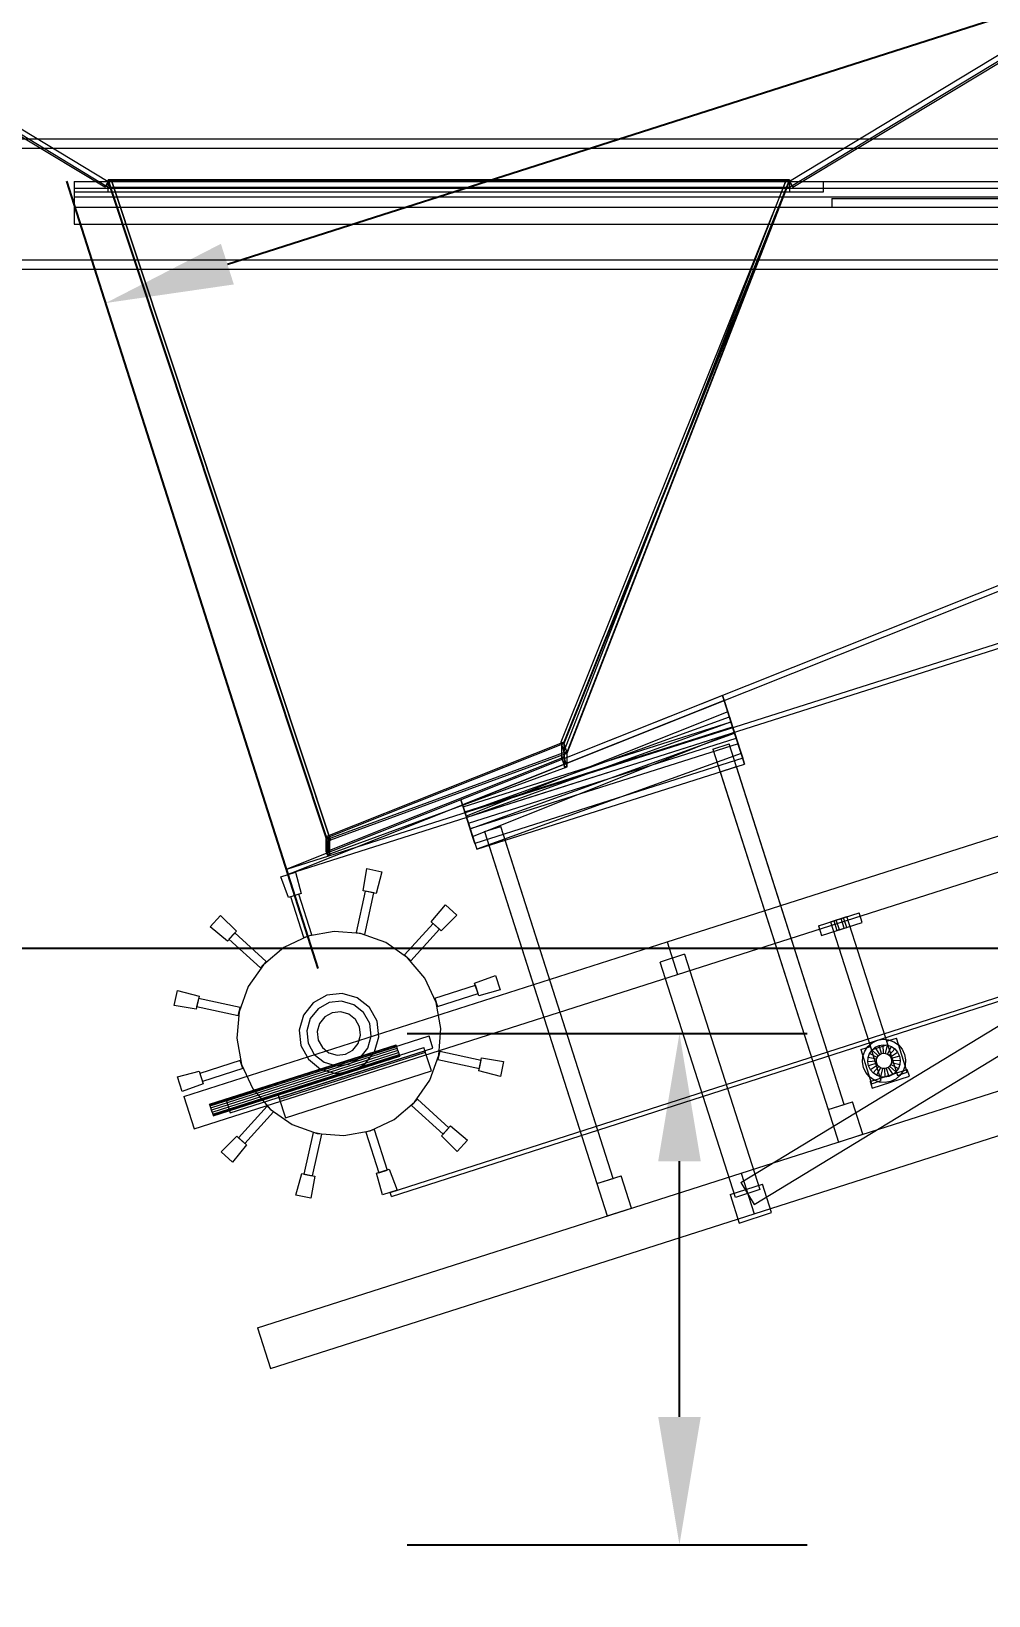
# Model space of a CAD drawing. Header units: millimetres. Extents: x -1970 to 34302, y -65268 to 6837.
# Drawn here: x 1584 to 2708, y -60 to 1776 of the extents above; entities that cross this region are included whole.
import ezdxf

# ---------------------------------------------------------------- set-up
doc = ezdxf.new("R2010")
doc.units = ezdxf.units.MM
for name, color, linetype, lineweight in [('COTAS_O', 1, 'Continuous', 0), ('COTAS_P', 1, 'Continuous', 0), ('lateral_C01', 7, 'Continuous', 0), ('lateral_tolva', 7, 'Continuous', 0), ('lateral_tolva-C01', 7, 'Continuous', 0)]:
    doc.layers.add(name, color=color, linetype=linetype, lineweight=lineweight)
doc.dimstyles.new('R19_100', dxfattribs={"dimtxt": 250, "dimasz": 150, "dimexe": 150, "dimexo": 80, "dimgap": 100, "dimtad": 1, "dimtih": 1, "dimtoh": 1, "dimdsep": 46, "dimcen": 0.09, "dimadec": 0, "dimazin": 0, "dimtfac": 1, "dimtdec": 4, "dimtofl": 0, "dimtmove": 0, "dimatfit": 3, "dimfxl": 1, "dimtolj": 1, "dimtzin": 0, "dimarcsym": 0})

# ---------------------------------------------------------------- blocks, each defined once
blk = doc.blocks.new('*D0')
at = {"layer": 'COTAS_P', "color": 0, "lineweight": -2, "transparency": 16777216}
for p, q in [((10965.3, 3566.3), (10670, 4490.2)), ((1814.1, 1503), (10572.8, 4301.7)), ((1920.8, 676.2), (1625.5, 1600.2))]:
    blk.add_line(p, q, dxfattribs=at)
at = {"layer": 'COTAS_P', "color": 0, "transparency": 16777216}
for points in [[(10565.2, 4325.5), (10580.4, 4277.9), (10715.7, 4347.4)], [(1806.5, 1526.8), (1821.7, 1479.1), (1671.2, 1457.3)]]:
    blk.add_solid(points, dxfattribs=at)
at = {"layer": 'Defpoints', "color": 0, "transparency": 16777216}
for p in [(10715.7, 4347.4), (10989.6, 3490.1), (1945.1, 600)]:
    blk.add_point(p, dxfattribs=at)
blk = doc.blocks.new('*D1')
at = {"layer": 'COTAS_P', "color": 0, "lineweight": -2, "transparency": 16777216}
for p, q in [((2025.1, 600), (2495.1, 600)), ((2345.1, 150), (2345.1, 450)), ((2025.1, 0), (2495.1, 0))]:
    blk.add_line(p, q, dxfattribs=at)
at = {"layer": 'COTAS_P', "color": 0, "transparency": 16777216}
for points in [[(2320.1, 450), (2370.1, 450), (2345.1, 600)], [(2320.1, 150), (2370.1, 150), (2345.1, 0)]]:
    blk.add_solid(points, dxfattribs=at)
at = {"layer": 'Defpoints', "color": 0, "transparency": 16777216}
for p in [(1945.1, 600), (2345.1, 600), (1945.1, 0)]:
    blk.add_point(p, dxfattribs=at)
blk = doc.blocks.new('*D12')
at = {"layer": 'COTAS_O', "color": 0, "lineweight": -2, "transparency": 16777216}
for p, q in [((349.2, 1520), (349.2, 550)), ((3799.2, 1520), (3799.2, 550)), ((499.2, 700), (3649.2, 700))]:
    blk.add_line(p, q, dxfattribs=at)
at = {"layer": 'COTAS_O', "color": 0, "transparency": 16777216}
for points in [[(499.2, 725), (499.2, 675), (349.2, 700)], [(3649.2, 725), (3649.2, 675), (3799.2, 700)]]:
    blk.add_solid(points, dxfattribs=at)
at = {"layer": 'Defpoints', "color": 0, "transparency": 16777216}
for p in [(349.2, 1600), (3799.2, 1600), (3799.2, 700)]:
    blk.add_point(p, dxfattribs=at)
blk = doc.blocks.new('*D22')
at = {"layer": 'COTAS_P', "color": 0, "lineweight": -2, "transparency": 16777216}
for p, q in [((112.7, -80), (112.7, -2650)), ((34302.1, -80), (34302.1, -2650)), ((262.7, -2500), (34152.1, -2500))]:
    blk.add_line(p, q, dxfattribs=at)
at = {"layer": 'COTAS_P', "color": 0, "transparency": 16777216}
for points in [[(262.7, -2475), (262.7, -2525), (112.7, -2500)], [(34152.1, -2475), (34152.1, -2525), (34302.1, -2500)]]:
    blk.add_solid(points, dxfattribs=at)
at = {"layer": 'Defpoints', "color": 0, "transparency": 16777216}
for p in [(112.7, 0), (34302.1, 0), (34302.1, -2500)]:
    blk.add_point(p, dxfattribs=at)

msp = doc.modelspace()

# ---------------------------------------------------------------- linework, layer by layer
at = {"layer": 'lateral_C01'}
for p, q in [((2005.168, 413.212), (11044.69, 3318.69)), ((2006.698, 408.451), (11046.22, 3313.93)), ((2777.706, 1148.85), (1883.915, 792.711)), ((1885.731, 786.992), (2779.522, 1143.131)), ((1883.915, 792.711), (2798.544, 1083.251)), ((2800.36, 1077.532), (1885.731, 786.992)), ((2330.717, 707.462), (3473.779, 1072.714)), ((2417.28, 424.987), (3472.073, 1066.479)), ((2342.892, 669.36), (3485.954, 1034.612)), ((2432.868, 399.355), (3487.661, 1040.847)), ((2395.777, 996.667), (2088.467, 874.216)), ((2405.644, 965.789), (2395.777, 996.667)), ((2395.777, 996.667), (2397.603, 990.952)), ((2397.603, 990.952), (2090.293, 868.501)), ((2401.865, 977.616), (2094.554, 855.165)), ((2407.47, 960.074), (2397.603, 990.952)), ((2397.603, 990.952), (2401.865, 977.616)), ((2411.731, 946.738), (2401.865, 977.616)), ((2401.865, 977.616), (2409.474, 953.802)), ((2091.13, 865.881), (2405.644, 965.789)), ((2092.956, 860.166), (2407.47, 960.074)), ((2093.261, 859.212), (2403.783, 971.611)), ((2407.775, 959.12), (2093.261, 859.212)), ((2095.088, 853.496), (2405.61, 965.896)), ((2403.783, 971.611), (2407.775, 959.12)), ((2405.61, 965.896), (2403.783, 971.611)), ((2405.61, 965.896), (2409.601, 953.404)), ((2409.871, 952.56), (2405.61, 965.896)), ((2407.47, 960.074), (2405.644, 965.789)), ((2411.731, 946.738), (2407.47, 960.074)), ((2407.775, 959.12), (2409.601, 953.404)), ((2409.601, 953.404), (2095.088, 853.496)), ((2097.218, 846.83), (2411.731, 946.738)), ((2099.349, 840.161), (2409.871, 952.56)), ((2413.862, 940.068), (2099.349, 840.161)), ((2102.164, 831.352), (2409.474, 953.802)), ((2384.355, 933.852), (2403.406, 939.939)), ((2538.647, 516.7), (2403.406, 939.939)), ((2409.474, 953.802), (2419.341, 922.925)), ((2409.601, 953.404), (2413.862, 940.068)), ((2409.871, 952.56), (2413.862, 940.068)), ((2417.48, 928.746), (2409.871, 952.56)), ((2419.341, 922.925), (2411.731, 946.738)), ((2413.862, 940.068), (2421.472, 916.255)), ((2419.341, 922.925), (2104.827, 823.017)), ((2417.48, 928.746), (2106.958, 816.347)), ((2384.355, 933.852), (2519.596, 510.612)), ((2421.472, 916.255), (2417.48, 928.746)), ((2106.958, 816.347), (2421.472, 916.255)), ((2392.88, 907.172), (2411.931, 913.26)), ((2392.88, 907.172), (2519.596, 510.612)), ((2538.647, 516.7), (2411.931, 913.26)), ((2088.467, 874.216), (2091.13, 865.881)), ((2090.293, 868.501), (2088.467, 874.216)), ((2090.293, 868.501), (2092.956, 860.166)), ((2094.554, 855.165), (2090.293, 868.501)), ((2091.13, 865.881), (2092.956, 860.166)), ((2092.956, 860.166), (2097.218, 846.83)), ((2093.261, 859.212), (2095.088, 853.496)), ((2094.554, 855.165), (2097.218, 846.83)), ((2102.164, 831.352), (2094.554, 855.165)), ((2095.088, 853.496), (2099.349, 840.161)), ((2097.218, 846.83), (2104.827, 823.017)), ((2099.349, 840.161), (2106.958, 816.347)), ((2104.827, 823.017), (2102.164, 831.352)), ((2116.132, 836.917), (2135.183, 843.005)), ((2116.132, 836.917), (2248.118, 423.865)), ((2121.254, 820.888), (2140.305, 826.976)), ((2267.169, 429.953), (2135.183, 843.005)), ((2267.169, 429.953), (2140.305, 826.976)), ((2121.254, 820.888), (2248.118, 423.865)), ((1885.731, 786.992), (1883.915, 792.711)), ((1973.631, 767.594), (1978.023, 793.423)), ((1978.023, 793.423), (1995.605, 789.596)), ((1995.605, 789.596), (1988.865, 764.278)), ((2417.465, 435.985), (3560.527, 801.237)), ((1876.905, 783.956), (1894.045, 789.432)), ((1886.016, 759.391), (1876.905, 783.956)), ((1894.045, 789.432), (1900.867, 764.136)), ((1900.867, 764.136), (1886.016, 759.391)), ((1898.15, 763.456), (1888.624, 760.412)), ((1903.843, 712.784), (1888.624, 760.412)), ((1913.368, 715.828), (1898.15, 763.456)), ((1965.767, 718.318), (1976.4, 767.174)), ((1988.865, 764.278), (1973.631, 767.594)), ((1975.538, 716.191), (1986.172, 765.047)), ((1986.172, 765.047), (1976.4, 767.174)), ((2432.683, 388.358), (3575.745, 753.609)), ((1794.068, 725.197), (1806.173, 738.51)), ((1806.173, 738.51), (1824.729, 720.014)), ((2053.61, 730.891), (2070.328, 751.063)), ((2083.641, 738.958), (2065.145, 720.402)), ((2070.328, 751.063), (2083.641, 738.958)), ((2508.371, 726.436), (2555.999, 741.655)), ((2522.66, 731.002), (2541.711, 737.09)), ((2529.327, 733.133), (2535.043, 734.959)), ((2535.043, 734.959), (2537.9, 735.872)), ((2538.695, 723.528), (2535.043, 734.959)), ((2541.553, 724.441), (2537.9, 735.872)), ((2589.673, 586.99), (2541.711, 737.09)), ((2559.651, 730.225), (2555.999, 741.655)), ((1814.24, 708.479), (1794.068, 725.197)), ((1824.729, 720.014), (1814.24, 708.479)), ((1822.716, 718.066), (1815.989, 710.667)), ((1859.71, 684.429), (1822.716, 718.066)), ((1939.435, 719.865), (1908.606, 714.306)), ((1970.652, 717.255), (1939.435, 719.865)), ((1965.767, 718.318), (1975.538, 716.191)), ((2000.13, 706.654), (1970.652, 717.255)), ((2022.161, 692.149), (2055.798, 729.142)), ((2029.56, 685.421), (2063.197, 722.415)), ((2065.145, 720.402), (2053.61, 730.891)), ((2063.197, 722.415), (2055.798, 729.142)), ((2508.371, 726.436), (2512.024, 715.006)), ((2512.024, 715.006), (2559.651, 730.225)), ((2522.66, 731.002), (2570.622, 580.902)), ((2526.47, 732.22), (2529.327, 733.133)), ((2526.47, 732.22), (2530.122, 720.789)), ((2532.98, 721.702), (2529.327, 733.133)), ((2532.98, 721.702), (2530.122, 720.789)), ((2532.98, 721.702), (2538.695, 723.528)), ((2538.695, 723.528), (2541.553, 724.441)), ((1762.806, 525.993), (2330.717, 707.462)), ((1852.982, 677.03), (1815.989, 710.667)), ((1880.266, 700.958), (1856.346, 680.729)), ((1908.606, 714.306), (1880.266, 700.958)), ((1903.843, 712.784), (1913.368, 715.828)), ((2025.86, 688.785), (2000.13, 706.654)), ((2330.717, 707.462), (2342.892, 669.36)), ((1856.346, 680.729), (1838.477, 654.999)), ((1852.982, 677.03), (1859.71, 684.429)), ((2022.161, 692.149), (2029.56, 685.421)), ((2046.089, 664.865), (2025.86, 688.785)), ((2351.093, 692.977), (2322.516, 683.846)), ((2410.786, 407.606), (2322.516, 683.846)), ((2351.093, 692.977), (2439.362, 416.737)), ((1774.981, 487.891), (2342.892, 669.36)), ((2059.437, 636.525), (2046.089, 664.865)), ((2104.522, 659.115), (2129.086, 668.226)), ((2129.086, 668.226), (2134.563, 651.086)), ((1751.708, 632.893), (1755.535, 650.475)), ((1755.535, 650.475), (1780.853, 643.734)), ((1780.853, 643.734), (1777.537, 628.5)), ((1838.477, 654.999), (1827.876, 625.521)), ((1930.825, 644.77), (1914.781, 635.887)), ((1949.047, 646.837), (1930.825, 644.77)), ((1966.672, 641.773), (1949.047, 646.837)), ((2057.915, 641.288), (2105.543, 656.507)), ((2060.959, 631.762), (2108.587, 646.981)), ((2109.267, 644.264), (2104.522, 659.115)), ((2108.587, 646.981), (2105.543, 656.507)), ((2134.563, 651.086), (2109.267, 644.264)), ((1777.537, 628.5), (1751.708, 632.893)), ((1780.083, 641.041), (1777.957, 631.27)), ((1826.813, 620.636), (1777.957, 631.27)), ((1828.94, 630.407), (1780.083, 641.041)), ((1827.876, 625.521), (1825.266, 594.304)), ((1826.813, 620.636), (1828.94, 630.407)), ((1914.781, 635.887), (1903.358, 621.541)), ((1920.593, 629.015), (1911.357, 617.417)), ((1933.565, 636.197), (1920.593, 629.015)), ((1948.297, 637.868), (1933.565, 636.197)), ((1947.255, 625.411), (1937.369, 624.29)), ((1956.818, 622.664), (1947.255, 625.411)), ((1962.547, 633.774), (1948.297, 637.868)), ((1974.146, 624.538), (1962.547, 633.774)), ((1981.018, 630.349), (1966.672, 641.773)), ((1981.328, 611.566), (1974.146, 624.538)), ((1989.901, 614.306), (1981.018, 630.349)), ((2057.915, 641.288), (2060.959, 631.762)), ((2064.996, 605.696), (2059.437, 636.525)), ((1903.358, 621.541), (1898.294, 603.916)), ((1911.357, 617.417), (1907.263, 603.166)), ((1922.467, 611.687), (1919.719, 602.125)), ((1928.665, 619.471), (1922.467, 611.687)), ((1937.369, 624.29), (1928.665, 619.471)), ((1964.602, 616.466), (1956.818, 622.664)), ((1969.421, 607.762), (1964.602, 616.466)), ((1970.542, 597.875), (1969.421, 607.762)), ((1982.999, 596.834), (1981.328, 611.566)), ((1991.967, 596.084), (1989.901, 614.306)), ((1812.901, 521.004), (2051.039, 597.098)), ((1825.266, 594.304), (1830.825, 563.475)), ((1898.294, 603.916), (1900.361, 585.694)), ((1907.263, 603.166), (1908.934, 588.434)), ((1908.934, 588.434), (1916.115, 575.462)), ((1919.719, 602.125), (1920.841, 592.238)), ((1920.841, 592.238), (1925.66, 583.534)), ((1961.597, 580.529), (1967.795, 588.313)), ((1967.795, 588.313), (1970.542, 597.875)), ((1978.905, 582.583), (1982.999, 596.834)), ((1986.904, 578.459), (1991.967, 596.084)), ((2055.605, 582.81), (2051.039, 597.098)), ((2062.385, 574.479), (2064.996, 605.696)), ((2566.529, 584.84), (2571.592, 589.122)), ((2571.592, 589.122), (2577.591, 591.947)), ((2577.591, 591.947), (2584.116, 593.124)), ((2584.116, 593.124), (2590.724, 592.571)), ((2588.456, 590.8), (2599.886, 594.452)), ((2588.456, 590.8), (2601.24, 550.793)), ((2590.724, 592.571), (2596.964, 590.328)), ((2596.964, 590.328), (2602.41, 586.545)), ((2612.67, 554.445), (2599.886, 594.452)), ((1793.241, 516.822), (2012.328, 586.828)), ((1793.404, 516.314), (2012.491, 586.321)), ((1793.865, 514.869), (2012.952, 584.875)), ((1794.557, 512.706), (2013.644, 582.712)), ((2014.459, 580.161), (1795.372, 510.154)), ((1796.187, 507.602), (2015.274, 577.609)), ((1796.879, 505.439), (2015.966, 575.446)), ((1797.341, 503.994), (2016.427, 574)), ((1797.503, 503.486), (2016.59, 573.493)), ((1817.467, 506.716), (2055.605, 582.81)), ((1873.402, 528.789), (2044.862, 583.577)), ((1874.62, 524.979), (2046.079, 579.766)), ((1875.229, 523.073), (2046.688, 577.861)), ((1900.361, 585.694), (1909.243, 569.651)), ((1909.243, 569.651), (1923.589, 558.227)), ((1916.115, 575.462), (1927.714, 566.226)), ((1925.66, 583.534), (1933.443, 577.336)), ((1933.443, 577.336), (1943.006, 574.589)), ((1943.006, 574.589), (1952.892, 575.71)), ((1952.892, 575.71), (1961.597, 580.529)), ((1956.697, 563.803), (1969.669, 570.985)), ((1969.669, 570.985), (1978.905, 582.583)), ((1975.48, 564.113), (1986.904, 578.459)), ((2012.491, 586.321), (2012.328, 586.828)), ((2012.952, 584.875), (2012.491, 586.321)), ((2013.644, 582.712), (2012.952, 584.875)), ((2014.459, 580.161), (2013.644, 582.712)), ((2014.459, 580.161), (2015.274, 577.609)), ((2015.274, 577.609), (2015.966, 575.446)), ((2015.966, 575.446), (2016.427, 574)), ((2016.427, 574), (2016.59, 573.493)), ((2046.688, 577.861), (2044.862, 583.577)), ((2053.689, 555.953), (2046.079, 579.766)), ((2051.785, 545.001), (2062.385, 574.479)), ((2063.449, 579.364), (2061.322, 569.593)), ((2061.322, 569.593), (2110.178, 558.959)), ((2063.449, 579.364), (2112.305, 568.73)), ((2109.409, 556.266), (2112.725, 571.5)), ((2112.725, 571.5), (2138.554, 567.107)), ((2557.974, 581.06), (2569.405, 584.712)), ((2557.974, 581.06), (2570.758, 541.053)), ((2559.951, 566.547), (2560.503, 573.155)), ((2560.503, 573.155), (2562.747, 579.394)), ((2562.747, 579.394), (2566.529, 584.84)), ((2566.344, 566.851), (2566.757, 571.793)), ((2566.757, 571.793), (2568.435, 576.461)), ((2576.528, 569.667), (2566.757, 571.793)), ((2568.435, 576.461), (2571.265, 580.535)), ((2577.323, 571.877), (2568.435, 576.461)), ((2582.189, 544.705), (2569.405, 584.712)), ((2570.622, 580.902), (2589.673, 586.99)), ((2571.265, 580.535), (2575.052, 583.738)), ((2578.663, 573.807), (2571.265, 580.535)), ((2575.052, 583.738), (2579.539, 585.851)), ((2580.457, 575.324), (2575.052, 583.738)), ((2576.332, 567.325), (2576.528, 569.667)), ((2576.528, 569.667), (2577.323, 571.877)), ((2577.323, 571.877), (2578.663, 573.807)), ((2578.663, 573.807), (2580.457, 575.324)), ((2579.539, 585.851), (2584.42, 586.731)), ((2582.583, 576.325), (2579.539, 585.851)), ((2580.457, 575.324), (2582.583, 576.325)), ((2582.583, 576.325), (2584.895, 576.742)), ((2584.895, 576.742), (2584.42, 586.731)), ((2584.42, 586.731), (2589.363, 586.318)), ((2584.895, 576.742), (2587.236, 576.547)), ((2587.236, 576.547), (2589.363, 586.318)), ((2587.236, 576.547), (2589.447, 575.752)), ((2589.363, 586.318), (2594.03, 584.639)), ((2589.447, 575.752), (2594.03, 584.639)), ((2589.447, 575.752), (2591.377, 574.411)), ((2591.377, 574.411), (2598.104, 581.81)), ((2591.377, 574.411), (2592.894, 572.617)), ((2592.894, 572.617), (2601.307, 578.023)), ((2592.894, 572.617), (2593.895, 570.492)), ((2603.421, 573.536), (2593.895, 570.492)), ((2593.895, 570.492), (2594.312, 568.18)), ((2594.03, 584.639), (2598.104, 581.81)), ((2598.104, 581.81), (2601.307, 578.023)), ((2601.307, 578.023), (2603.421, 573.536)), ((2602.41, 586.545), (2606.692, 581.482)), ((2603.421, 573.536), (2604.301, 568.654)), ((2606.692, 581.482), (2609.517, 575.484)), ((2609.517, 575.484), (2610.693, 568.958)), ((1755.698, 548.914), (1780.995, 555.736)), ((1780.995, 555.736), (1785.74, 540.885)), ((1829.303, 568.238), (1781.675, 553.019)), ((1781.675, 553.019), (1784.719, 543.493)), ((1832.346, 558.712), (1784.719, 543.493)), ((1832.346, 558.712), (1829.303, 568.238)), ((1830.825, 563.475), (1844.173, 535.135)), ((1882.229, 501.165), (2053.689, 555.953)), ((1923.589, 558.227), (1941.215, 553.163)), ((1927.714, 566.226), (1941.965, 562.132)), ((1941.215, 553.163), (1959.437, 555.23)), ((1941.965, 562.132), (1956.697, 563.803)), ((1959.437, 555.23), (1975.48, 564.113)), ((2134.727, 549.525), (2109.409, 556.266)), ((2110.178, 558.959), (2112.305, 568.73)), ((2138.554, 567.107), (2134.727, 549.525)), ((2561.127, 560.021), (2559.951, 566.547)), ((2563.953, 554.023), (2561.127, 560.021)), ((2568.234, 548.96), (2563.953, 554.023)), ((2576.332, 567.325), (2566.344, 566.851)), ((2567.224, 561.969), (2566.344, 566.851)), ((2576.749, 565.013), (2567.224, 561.969)), ((2569.337, 557.482), (2567.224, 561.969)), ((2568.892, 543.606), (2612.71, 557.607)), ((2577.75, 562.888), (2569.337, 557.482)), ((2572.54, 553.695), (2569.337, 557.482)), ((2579.267, 561.094), (2572.54, 553.695)), ((2576.614, 550.866), (2572.54, 553.695)), ((2576.749, 565.013), (2576.332, 567.325)), ((2581.197, 559.753), (2576.614, 550.866)), ((2581.281, 549.187), (2576.614, 550.866)), ((2577.75, 562.888), (2576.749, 565.013)), ((2579.267, 561.094), (2577.75, 562.888)), ((2581.197, 559.753), (2579.267, 561.094)), ((2583.408, 558.958), (2581.197, 559.753)), ((2583.408, 558.958), (2581.281, 549.187)), ((2585.749, 558.763), (2583.408, 558.958)), ((2588.062, 559.18), (2585.749, 558.763)), ((2585.749, 558.763), (2586.224, 548.774)), ((2590.187, 560.181), (2588.062, 559.18)), ((2588.062, 559.18), (2591.105, 549.654)), ((2591.981, 561.698), (2590.187, 560.181)), ((2590.187, 560.181), (2595.592, 551.768)), ((2595.592, 551.768), (2591.105, 549.654)), ((2593.321, 563.628), (2591.981, 561.698)), ((2591.981, 561.698), (2599.38, 554.97)), ((2594.116, 565.838), (2593.321, 563.628)), ((2593.321, 563.628), (2602.209, 559.044)), ((2594.312, 568.18), (2594.116, 565.838)), ((2594.116, 565.838), (2603.887, 563.712)), ((2594.312, 568.18), (2604.301, 568.654)), ((2599.38, 554.97), (2595.592, 551.768)), ((2602.209, 559.044), (2599.38, 554.97)), ((2601.24, 550.793), (2612.67, 554.445)), ((2603.887, 563.712), (2602.209, 559.044)), ((2604.301, 568.654), (2603.887, 563.712)), ((2607.897, 556.111), (2604.115, 550.665)), ((2610.141, 562.351), (2607.897, 556.111)), ((2610.693, 568.958), (2610.141, 562.351)), ((2615.145, 549.987), (2612.71, 557.607)), ((1761.175, 531.774), (1755.698, 548.914)), ((1785.74, 540.885), (1761.175, 531.774)), ((1844.173, 535.135), (1864.401, 511.215)), ((2033.916, 519.271), (2051.785, 545.001)), ((2573.681, 545.177), (2568.234, 548.96)), ((2568.892, 543.606), (2571.327, 535.986)), ((2570.758, 541.053), (2582.189, 544.705)), ((2571.327, 535.986), (2615.145, 549.987)), ((2579.92, 542.934), (2573.681, 545.177)), ((2586.528, 542.381), (2579.92, 542.934)), ((2586.224, 548.774), (2581.281, 549.187)), ((2591.105, 549.654), (2586.224, 548.774)), ((2593.053, 543.558), (2586.528, 542.381)), ((2599.052, 546.383), (2593.053, 543.558)), ((2604.115, 550.665), (2599.052, 546.383)), ((1762.806, 525.993), (1774.981, 487.891)), ((1793.404, 516.314), (1793.241, 516.822)), ((1793.865, 514.869), (1793.404, 516.314)), ((1794.557, 512.706), (1793.865, 514.869)), ((1812.901, 521.004), (1817.467, 506.716)), ((1860.702, 514.579), (1827.065, 477.585)), ((1868.101, 507.851), (1860.702, 514.579)), ((1873.402, 528.789), (1875.229, 523.073)), ((1874.62, 524.979), (1882.229, 501.165)), ((2009.996, 499.042), (2033.916, 519.271)), ((2037.279, 522.97), (2030.552, 515.571)), ((2030.552, 515.571), (2067.546, 481.934)), ((2037.279, 522.97), (2074.273, 489.333)), ((2519.596, 510.612), (2548.172, 519.744)), ((2519.596, 510.612), (2538.647, 516.7)), ((2560.347, 481.642), (2548.172, 519.744)), ((1795.372, 510.154), (1794.557, 512.706)), ((1796.187, 507.602), (1795.372, 510.154)), ((1796.187, 507.602), (1796.879, 505.439)), ((1796.879, 505.439), (1797.341, 503.994)), ((1797.341, 503.994), (1797.503, 503.486)), ((1868.101, 507.851), (1834.463, 470.858)), ((1864.401, 511.215), (1890.131, 493.346)), ((1981.656, 485.694), (2009.996, 499.042)), ((2519.596, 510.612), (2531.771, 472.51)), ((1806.62, 461.042), (1825.117, 479.598)), ((1825.117, 479.598), (1836.652, 469.109)), ((1827.065, 477.585), (1834.463, 470.858)), ((1890.131, 493.346), (1919.609, 482.745)), ((1914.724, 483.809), (1904.09, 434.953)), ((1924.495, 481.682), (1913.861, 432.826)), ((1924.495, 481.682), (1914.724, 483.809)), ((1919.609, 482.745), (1950.827, 480.135)), ((1950.827, 480.135), (1981.656, 485.694)), ((1986.419, 487.216), (1976.893, 484.172)), ((1976.893, 484.172), (1992.112, 436.544)), ((1986.419, 487.216), (2001.638, 439.588)), ((2065.533, 479.986), (2076.021, 491.521)), ((2084.089, 461.49), (2065.533, 479.986)), ((2067.546, 481.934), (2074.273, 489.333)), ((2076.021, 491.521), (2096.194, 474.803)), ((2531.771, 472.51), (2560.347, 481.642)), ((1819.933, 448.937), (1806.62, 461.042)), ((1836.652, 469.109), (1819.933, 448.937)), ((2096.194, 474.803), (2084.089, 461.49)), ((1849.553, 254.516), (2417.465, 435.985)), ((1894.656, 410.404), (1901.396, 435.722)), ((1901.396, 435.722), (1916.631, 432.406)), ((1904.09, 434.953), (1913.861, 432.826)), ((1916.631, 432.406), (1912.238, 406.577)), ((1989.395, 435.864), (2004.246, 440.609)), ((1996.217, 410.568), (1989.395, 435.864)), ((1992.112, 436.544), (2001.638, 439.588)), ((2004.246, 440.609), (2013.357, 416.044)), ((2248.118, 423.865), (2276.695, 432.996)), ((2248.118, 423.865), (2267.169, 429.953)), ((2248.118, 423.865), (2260.293, 385.763)), ((2288.87, 394.894), (2276.695, 432.996)), ((2404.501, 410.847), (2442.603, 423.022)), ((2417.28, 424.987), (2432.868, 399.355)), ((2417.465, 435.985), (2432.683, 388.358)), ((2453.256, 389.682), (2442.603, 423.022)), ((1912.238, 406.577), (1894.656, 410.404)), ((2013.357, 416.044), (1996.217, 410.568)), ((2006.698, 408.451), (2005.168, 413.212)), ((2404.501, 410.847), (2415.154, 377.507)), ((2439.362, 416.737), (2410.786, 407.606)), ((1864.772, 206.888), (2432.683, 388.358)), ((2260.293, 385.763), (2288.87, 394.894)), ((2415.154, 377.507), (2453.256, 389.682)), ((1849.553, 254.516), (1864.772, 206.888))]:
    msp.add_line(p, q, dxfattribs=at)
at = {"layer": 'lateral_tolva'}
for p, q in [((1670.065, 1593.151), (345.065, 2393.151)), ((349.2, 2400), (1674.2, 1600)), ((349.2, 2393.48), (1674.2, 1593.48)), ((3799.2, 2400), (2474.2, 1600)), ((2474.2, 1593.48), (3799.2, 2393.48)), ((2478.335, 1593.151), (3803.335, 2393.151)), ((252.7, 1650), (3895.7, 1650)), ((252.7, 1639), (3895.7, 1639)), ((1634.2, 1600), (3614.2, 1600)), ((1634.2, 1600), (1634.2, 1550)), ((1634.2, 1600), (2514.2, 1600)), ((1634.2, 1600), (1634.2, 1588)), ((1634.2, 1600), (1674.2, 1600)), ((1674.2, 1600), (1670.065, 1593.151)), ((2474.2, 1600), (1674.2, 1600)), ((1674.2, 1593.48), (1674.2, 1600)), ((1674.2, 1588), (1674.2, 1600)), ((2474.2, 1600), (2478.335, 1593.151)), ((2474.2, 1600), (2474.2, 1593.48)), ((2474.2, 1600), (2514.2, 1600)), ((2474.2, 1600), (2474.2, 1588)), ((2514.2, 1588), (2514.2, 1600)), ((1634.2, 1592), (3614.2, 1592)), ((1634.2, 1592), (1634.2, 1582)), ((1634.2, 1588), (2514.2, 1588)), ((1634.2, 1588), (1674.2, 1588)), ((1634.2, 1582), (3614.2, 1582)), ((1674.2, 1593.48), (2474.2, 1593.48)), ((2474.2, 1588), (2514.2, 1588)), ((2524.2, 1580), (3324.2, 1580)), ((2524.2, 1580), (2524.2, 1570)), ((1634.2, 1570), (3614.2, 1570)), ((1634.2, 1570), (1634.2, 1550)), ((2524.2, 1570), (3324.2, 1570)), ((1634.2, 1550), (3614.2, 1550)), ((252.7, 1508), (3895.7, 1508)), ((252.7, 1497), (3895.7, 1497))]:
    msp.add_line(p, q, dxfattribs=at)
at = {"layer": 'lateral_tolva-C01'}
for p, q in [((2474.2, 1601.977), (1674.2, 1601.977)), ((1674.2, 1601.977), (1930.155, 831.113)), ((1674.2, 1600), (1674.2, 1601.977)), ((1674.2, 1601.744), (2474.2, 1601.744)), ((1931.239, 827.487), (1674.2, 1601.744)), ((1674.2, 1601.744), (1674.2, 1600)), ((1674.2, 1600), (1677.996, 1601.26)), ((1674.2, 1600), (1931.239, 825.744)), ((2474.2, 1600), (1674.2, 1600)), ((1930.155, 829.136), (1674.2, 1600)), ((1677.996, 1601.26), (1935.036, 827.004)), ((1933.952, 830.396), (1677.996, 1601.26)), ((2470.472, 1601.45), (2205.801, 941.905)), ((2209.443, 930.505), (2470.472, 1601.45)), ((2209.528, 942.431), (2474.2, 1601.977)), ((2209.528, 940.454), (2474.2, 1600)), ((2474.2, 1601.744), (2213.171, 930.798)), ((2213.171, 929.055), (2474.2, 1600)), ((2474.2, 1600), (2470.472, 1601.45)), ((2474.2, 1601.977), (2474.2, 1600)), ((2474.2, 1600), (2474.2, 1601.744)), ((1930.155, 831.113), (2209.528, 942.431)), ((2209.528, 940.454), (1930.155, 829.136)), ((2205.801, 941.905), (2209.443, 930.505)), ((2209.528, 940.454), (2205.801, 941.905)), ((2210.171, 929.055), (2206.529, 940.454)), ((2206.529, 940.454), (2206.529, 924.454)), ((2209.528, 940.454), (2206.529, 940.454)), ((2209.528, 940.454), (2209.528, 942.431)), ((2213.171, 929.055), (2209.528, 940.454)), ((2209.528, 924.454), (2209.528, 940.454)), ((2209.528, 924.454), (1930.155, 813.136)), ((2213.171, 930.798), (1931.239, 827.487)), ((1931.239, 825.744), (2213.171, 929.055)), ((2206.529, 924.454), (2210.171, 913.055)), ((2209.528, 924.454), (2206.529, 924.454)), ((2213.171, 929.055), (2209.443, 930.505)), ((2213.171, 913.055), (2209.528, 924.454)), ((2210.171, 913.055), (2210.171, 929.055)), ((2210.171, 929.055), (2213.171, 929.055)), ((2213.171, 929.055), (2213.171, 930.798)), ((2213.171, 913.055), (2213.171, 929.055)), ((1931.239, 809.744), (2213.171, 913.055)), ((2213.171, 913.055), (2210.171, 913.055)), ((1930.155, 829.136), (1930.155, 831.113)), ((1930.155, 829.136), (1933.952, 830.396)), ((1930.155, 813.136), (1930.155, 829.136)), ((1930.155, 829.136), (1931.239, 825.744)), ((1933.155, 829.136), (1930.155, 829.136)), ((1931.239, 825.744), (1931.239, 827.487)), ((1931.239, 825.744), (1935.036, 827.004)), ((1933.155, 829.136), (1934.239, 825.744)), ((1933.155, 813.136), (1933.155, 829.136)), ((1935.036, 827.004), (1933.952, 830.396)), ((1930.155, 813.136), (1931.239, 809.744)), ((1930.155, 813.136), (1933.155, 813.136)), ((1931.239, 825.744), (1931.239, 809.744)), ((1931.239, 825.744), (1934.239, 825.744)), ((1931.239, 809.744), (1934.239, 809.744)), ((1934.239, 809.744), (1933.155, 813.136)), ((1934.239, 825.744), (1934.239, 809.744))]:
    msp.add_line(p, q, dxfattribs=at)

# ---------------------------------------------------------------- dimensions: what is measured, and where the dimension line sits
at = {"layer": 'COTAS_O'}
dim = msp.add_aligned_dim(p1=(349.2, 1600), p2=(3799.2, 1600), distance=-900, text='<> O', dimstyle='R19_100', dxfattribs=at)
dim.commit()
dim.dimension.update_dxf_attribs({"geometry": '*D12', "text_midpoint": (2074.2, 700)})
at = {"layer": 'COTAS_P'}
for p1, p2, distance, picture, middle in [((1945.131, 600), (10989.61, 3490.056), 900, '*D0', (6193.431, 2902.324)), ((1945.131, 0), (1945.131, 600), -400, '*D1', (2345.131, 300)), ((112.7, 0), (34302.083, 0), -2500, '*D22', (17207.392, -2500))]:
    dim = msp.add_aligned_dim(p1=p1, p2=p2, distance=distance, text='<> P', dimstyle='R19_100', dxfattribs=at)
    dim.commit()
    dim.dimension.update_dxf_attribs({"geometry": picture, "text_midpoint": middle})

doc.saveas('drawing.dxf')
